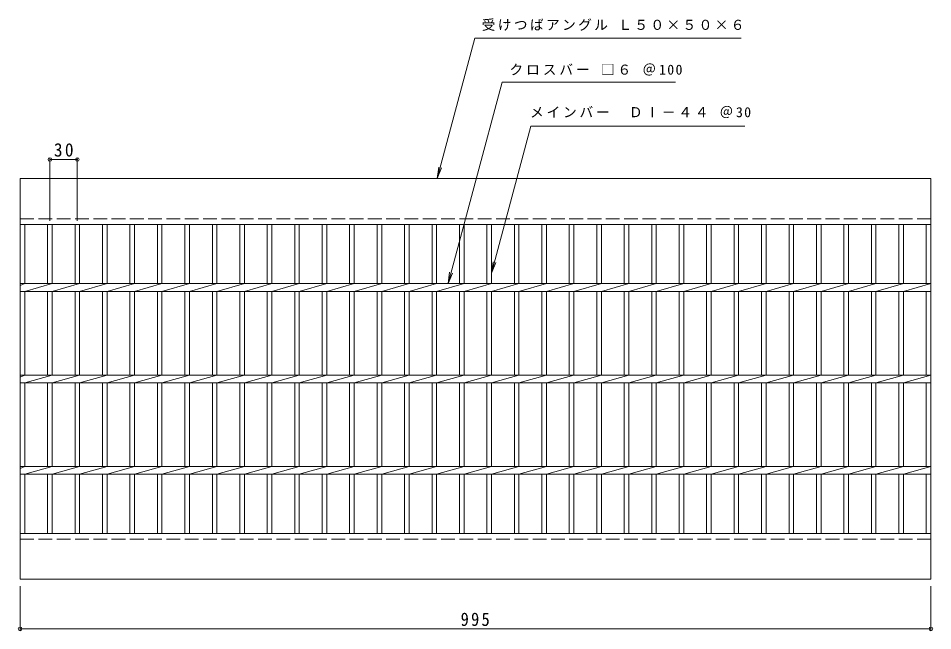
# Model space of a CAD drawing. Units: millimetres, scale not verified. Extents: x -905 to 930, y -680 to 661.
# Drawn here: x -900 to 99, y -8 to 661 of the extents above; entities that cross this region are included whole.
import ezdxf

# ---------------------------------------------------------------- set-up
doc = ezdxf.new("R2010")
doc.units = ezdxf.units.MM
doc.header["$LTSCALE"] = 5
doc.header["$PDMODE"] = 32
doc.header["$PDSIZE"] = 4
doc.linetypes.add('DASHED3', pattern=[4, 3, -1])
for name, color, linetype, lineweight in [('B-1', 2, 'Continuous', 9), ('B-2', 3, 'Continuous', 9), ('B-4', 7, 'Continuous', 9)]:
    doc.layers.add(name, color=color, linetype=linetype, lineweight=lineweight)
doc.styles.add('ＭＳ ゴシック', font='')
doc.styles.get('ＭＳ ゴシック').set_extended_font_data('MS Gothic')

msp = doc.modelspace()

# ---------------------------------------------------------------- linework, layer by layer
at = {"layer": 'B-1'}
for p, q in [((-898.005, 486.045), (-898.005, 436.045)), ((-898.005, 486.045), (96.995, 486.045)), ((96.995, 436.045), (96.995, 486.045)), ((-898.005, 436.044), (96.995, 436.044)), ((-898.005, 98.045), (96.995, 98.045)), ((-898.005, 98.045), (-898.005, 48.045)), ((96.995, 98.045), (96.995, 48.045)), ((-898.005, 48.045), (96.995, 48.045))]:
    msp.add_line(p, q, dxfattribs=at)
at = {"layer": 'B-1', "linetype": 'DASHED3'}
for p, q in [((-898.005, 442.044), (96.995, 442.044)), ((-898.005, 92.045), (96.995, 92.045))]:
    msp.add_line(p, q, dxfattribs=at)
at = {"layer": 'B-2'}
for p, q in [((-898.005, 98.045), (-898.005, 436.045)), ((-893.005, 371.284), (-893.005, 436.045)), ((-868.004, 436.045), (-868.004, 371.284)), ((-863.005, 436.045), (-863.005, 371.284)), ((-838.005, 436.045), (-838.005, 371.284)), ((-833.004, 436.045), (-833.004, 371.284)), ((-808.005, 436.045), (-808.005, 371.284)), ((-803.005, 436.045), (-803.005, 371.284)), ((-778.004, 436.045), (-778.004, 371.284)), ((-773.005, 436.045), (-773.005, 371.284)), ((-748.005, 436.045), (-748.005, 371.284)), ((-743.004, 436.045), (-743.004, 371.284)), ((-718.004, 436.045), (-718.004, 371.284)), ((-713.005, 436.045), (-713.005, 371.284)), ((-688.004, 436.045), (-688.004, 371.284)), ((-683.005, 436.045), (-683.005, 371.284)), ((-658.005, 436.045), (-658.005, 371.284)), ((-653.005, 436.045), (-653.005, 371.284)), ((-628.005, 436.045), (-628.005, 371.284)), ((-623.005, 436.045), (-623.005, 371.284)), ((-598.005, 436.045), (-598.005, 371.284)), ((-593.005, 436.045), (-593.005, 371.284)), ((-568.005, 436.045), (-568.005, 371.284)), ((-563.005, 436.045), (-563.005, 371.284)), ((-538.005, 436.045), (-538.005, 371.284)), ((-533.005, 436.045), (-533.005, 371.284)), ((-508.005, 436.045), (-508.005, 371.284)), ((-503.005, 436.045), (-503.005, 371.284)), ((-478.004, 436.045), (-478.004, 371.284)), ((-473.005, 436.045), (-473.005, 371.284)), ((-448.004, 436.045), (-448.004, 371.284)), ((-443.005, 436.045), (-443.005, 371.284)), ((-418.005, 436.045), (-418.005, 371.284)), ((-413.005, 436.045), (-413.005, 371.284)), ((-388.005, 436.045), (-388.005, 371.284)), ((-383.005, 436.045), (-383.005, 371.284)), ((-358.004, 436.045), (-358.004, 371.284)), ((-353.005, 436.045), (-353.005, 371.284)), ((-328.005, 436.045), (-328.005, 371.284)), ((-323.004, 436.045), (-323.004, 371.284)), ((-298.005, 436.045), (-298.005, 371.284)), ((-293.005, 436.045), (-293.005, 371.284)), ((-268.005, 436.045), (-268.005, 371.284)), ((-263.005, 436.045), (-263.005, 371.284)), ((-238.005, 436.045), (-238.005, 371.284)), ((-233.006, 436.045), (-233.006, 371.284)), ((-208.006, 436.045), (-208.006, 371.284)), ((-203.006, 436.045), (-203.006, 371.284)), ((-178.006, 436.045), (-178.006, 371.284)), ((-173.006, 436.045), (-173.006, 371.284)), ((-148.007, 436.045), (-148.007, 371.284)), ((-143.007, 436.045), (-143.007, 371.284)), ((-118.007, 436.045), (-118.007, 371.284)), ((-113.007, 436.045), (-113.007, 371.284)), ((-88.007, 436.045), (-88.007, 371.284)), ((-83.008, 436.045), (-83.008, 371.284)), ((-58.008, 436.045), (-58.008, 371.284)), ((-53.008, 436.045), (-53.008, 371.284)), ((-28.008, 436.045), (-28.008, 371.284)), ((-23.008, 436.045), (-23.008, 371.284)), ((1.991, 436.045), (1.991, 371.284)), ((6.991, 436.045), (6.991, 371.284)), ((31.991, 436.045), (31.991, 371.284)), ((36.991, 436.045), (36.991, 371.284)), ((61.991, 436.045), (61.991, 371.284)), ((66.99, 436.045), (66.99, 371.284)), ((91.99, 436.045), (91.99, 371.284)), ((91.995, 371.284), (91.995, 436.045)), ((96.99, 436.045), (96.99, 371.284)), ((96.995, 98.045), (96.995, 436.045)), ((-893.005, 371.284), (-898.005, 369.045)), ((-898.005, 371.284), (96.995, 371.284)), ((-863.005, 371.284), (-893.005, 362.805)), ((-833.004, 371.284), (-863.005, 362.805)), ((-803.005, 371.284), (-833.004, 362.805)), ((-773.005, 371.284), (-803.005, 362.805)), ((-743.004, 371.284), (-773.005, 362.805)), ((-713.005, 371.284), (-743.004, 362.805)), ((-683.005, 371.284), (-713.005, 362.805)), ((-653.005, 371.284), (-683.005, 362.805)), ((-623.005, 371.284), (-653.005, 362.805)), ((-593.005, 371.284), (-623.005, 362.805)), ((-563.005, 371.284), (-593.005, 362.805)), ((-533.005, 371.284), (-563.005, 362.805)), ((-503.005, 371.284), (-533.005, 362.805)), ((-473.005, 371.284), (-503.005, 362.805)), ((-443.005, 371.284), (-473.005, 362.805)), ((-413.005, 371.284), (-443.005, 362.805)), ((-383.005, 371.284), (-413.005, 362.805)), ((-353.005, 371.284), (-383.005, 362.805)), ((-323.004, 371.284), (-353.005, 362.805)), ((-293.005, 371.284), (-323.004, 362.805)), ((-263.005, 371.284), (-293.005, 362.805)), ((-233.006, 371.284), (-263.005, 362.805)), ((-203.006, 371.284), (-233.006, 362.805)), ((-173.006, 371.284), (-203.006, 362.805)), ((-143.007, 371.284), (-173.006, 362.805)), ((-113.007, 371.284), (-143.007, 362.805)), ((-83.008, 371.284), (-113.007, 362.805)), ((-53.008, 371.284), (-83.008, 362.805)), ((-23.008, 371.284), (-53.008, 362.805)), ((6.991, 371.284), (-23.008, 362.805)), ((36.991, 371.284), (6.991, 362.805)), ((66.99, 371.284), (36.991, 362.805)), ((96.99, 371.284), (66.99, 362.805)), ((-898.005, 362.805), (96.995, 362.805)), ((-893.005, 271.284), (-893.005, 362.805)), ((-868.004, 362.805), (-868.004, 271.284)), ((-863.005, 362.805), (-863.005, 271.284)), ((-838.005, 362.805), (-838.005, 271.284)), ((-833.004, 362.805), (-833.004, 271.284)), ((-808.005, 362.805), (-808.005, 271.284)), ((-803.005, 362.805), (-803.005, 271.284)), ((-778.004, 362.805), (-778.004, 271.284)), ((-773.005, 362.805), (-773.005, 271.284)), ((-748.005, 362.805), (-748.005, 271.284)), ((-743.004, 362.805), (-743.004, 271.284)), ((-718.004, 362.805), (-718.004, 271.284)), ((-713.005, 362.805), (-713.005, 271.284)), ((-688.004, 362.805), (-688.004, 271.284)), ((-683.005, 362.805), (-683.005, 271.284)), ((-658.005, 362.805), (-658.005, 271.284)), ((-653.005, 362.805), (-653.005, 271.284)), ((-628.005, 362.805), (-628.005, 271.284)), ((-623.005, 362.805), (-623.005, 271.284)), ((-598.005, 362.805), (-598.005, 271.284)), ((-593.005, 362.805), (-593.005, 271.284)), ((-568.005, 362.805), (-568.005, 271.284)), ((-563.005, 362.805), (-563.005, 271.284)), ((-538.005, 362.805), (-538.005, 271.284)), ((-533.005, 362.805), (-533.005, 271.284)), ((-508.005, 362.805), (-508.005, 271.284)), ((-503.005, 362.805), (-503.005, 271.284)), ((-478.004, 362.805), (-478.004, 271.284)), ((-473.005, 362.805), (-473.005, 271.284)), ((-448.004, 362.805), (-448.004, 271.284)), ((-443.005, 362.805), (-443.005, 271.284)), ((-418.005, 362.805), (-418.005, 271.284)), ((-413.005, 362.805), (-413.005, 271.284)), ((-388.005, 362.805), (-388.005, 271.284)), ((-383.005, 362.805), (-383.005, 271.284)), ((-358.004, 362.805), (-358.004, 271.284)), ((-353.005, 362.805), (-353.005, 271.284)), ((-328.005, 362.805), (-328.005, 271.284)), ((-323.004, 362.805), (-323.004, 271.284)), ((-298.005, 362.805), (-298.005, 271.284)), ((-293.005, 362.805), (-293.005, 271.284)), ((-268.005, 362.805), (-268.005, 271.284)), ((-263.005, 362.805), (-263.005, 271.284)), ((-238.005, 362.805), (-238.005, 271.284)), ((-233.006, 362.805), (-233.006, 271.284)), ((-208.006, 362.805), (-208.006, 271.284)), ((-203.006, 362.805), (-203.006, 271.284)), ((-178.006, 362.805), (-178.006, 271.284)), ((-173.006, 362.805), (-173.006, 271.284)), ((-148.007, 362.805), (-148.007, 271.284)), ((-143.007, 362.805), (-143.007, 271.284)), ((-118.007, 362.805), (-118.007, 271.284)), ((-113.007, 362.805), (-113.007, 271.284)), ((-88.007, 362.805), (-88.007, 271.284)), ((-83.008, 362.805), (-83.008, 271.284)), ((-58.008, 362.805), (-58.008, 271.284)), ((-53.008, 362.805), (-53.008, 271.284)), ((-28.008, 362.805), (-28.008, 271.284)), ((-23.008, 362.805), (-23.008, 271.284)), ((1.991, 362.805), (1.991, 271.284)), ((6.991, 362.805), (6.991, 271.284)), ((31.991, 362.805), (31.991, 271.284)), ((36.991, 362.805), (36.991, 271.284)), ((61.991, 362.805), (61.991, 271.284)), ((66.99, 362.805), (66.99, 271.284)), ((91.99, 362.805), (91.99, 271.284)), ((91.995, 271.284), (91.995, 362.805)), ((96.99, 362.805), (96.99, 98.045)), ((-893.005, 271.284), (-898.005, 269.045)), ((-898.005, 271.284), (96.995, 271.284)), ((-863.005, 271.284), (-893.005, 262.805)), ((-833.004, 271.284), (-863.005, 262.805)), ((-803.005, 271.284), (-833.004, 262.805)), ((-773.005, 271.284), (-803.005, 262.805)), ((-743.004, 271.284), (-773.005, 262.805)), ((-713.005, 271.284), (-743.004, 262.805)), ((-683.005, 271.284), (-713.005, 262.805)), ((-653.005, 271.284), (-683.005, 262.805)), ((-623.005, 271.284), (-653.005, 262.805)), ((-593.005, 271.284), (-623.005, 262.805)), ((-563.005, 271.284), (-593.005, 262.805)), ((-533.005, 271.284), (-563.005, 262.805)), ((-503.005, 271.284), (-533.005, 262.805)), ((-473.005, 271.284), (-503.005, 262.805)), ((-443.005, 271.284), (-473.005, 262.805)), ((-413.005, 271.284), (-443.005, 262.805)), ((-383.005, 271.284), (-413.005, 262.805)), ((-353.005, 271.284), (-383.005, 262.805)), ((-323.004, 271.284), (-353.005, 262.805)), ((-293.005, 271.284), (-323.004, 262.805)), ((-263.005, 271.284), (-293.005, 262.805)), ((-233.006, 271.284), (-263.005, 262.805)), ((-203.006, 271.284), (-233.006, 262.805)), ((-173.006, 271.284), (-203.006, 262.805)), ((-143.007, 271.284), (-173.006, 262.805)), ((-113.007, 271.284), (-143.007, 262.805)), ((-83.008, 271.284), (-113.007, 262.805)), ((-53.008, 271.284), (-83.008, 262.805)), ((-23.008, 271.284), (-53.008, 262.805)), ((6.991, 271.284), (-23.008, 262.805)), ((36.991, 271.284), (6.991, 262.805)), ((66.99, 271.284), (36.991, 262.805)), ((96.99, 271.284), (66.99, 262.805)), ((-898.005, 262.805), (96.995, 262.805)), ((-893.005, 171.284), (-893.005, 262.805)), ((-868.004, 262.805), (-868.004, 171.284)), ((-863.005, 262.805), (-863.005, 171.284)), ((-838.005, 262.805), (-838.005, 171.284)), ((-833.004, 262.805), (-833.004, 171.284)), ((-808.005, 262.805), (-808.005, 171.284)), ((-803.005, 262.805), (-803.005, 171.284)), ((-778.004, 262.805), (-778.004, 171.284)), ((-773.005, 262.805), (-773.005, 171.284)), ((-748.005, 262.805), (-748.005, 171.284)), ((-743.004, 262.805), (-743.004, 171.284)), ((-718.004, 262.805), (-718.004, 171.284)), ((-713.005, 262.805), (-713.005, 171.284)), ((-688.004, 262.805), (-688.004, 171.284)), ((-683.005, 262.805), (-683.005, 171.284)), ((-658.005, 262.805), (-658.005, 171.284)), ((-653.005, 262.805), (-653.005, 171.284)), ((-628.005, 262.805), (-628.005, 171.284)), ((-623.005, 262.805), (-623.005, 171.284)), ((-598.005, 262.805), (-598.005, 171.284)), ((-593.005, 262.805), (-593.005, 171.284)), ((-568.005, 262.805), (-568.005, 171.284)), ((-563.005, 262.805), (-563.005, 171.284)), ((-538.005, 262.805), (-538.005, 171.284)), ((-533.005, 262.805), (-533.005, 171.284)), ((-508.005, 262.805), (-508.005, 171.284)), ((-503.005, 262.805), (-503.005, 171.284)), ((-478.004, 262.805), (-478.004, 171.284)), ((-473.005, 262.805), (-473.005, 171.284)), ((-448.004, 262.805), (-448.004, 171.284)), ((-443.005, 262.805), (-443.005, 171.284)), ((-418.005, 262.805), (-418.005, 171.284)), ((-413.005, 262.805), (-413.005, 171.284)), ((-388.005, 262.805), (-388.005, 171.284)), ((-383.005, 262.805), (-383.005, 171.284)), ((-358.004, 262.805), (-358.004, 171.284)), ((-353.005, 262.805), (-353.005, 171.284)), ((-328.005, 262.805), (-328.005, 171.284)), ((-323.004, 262.805), (-323.004, 171.284)), ((-298.005, 262.805), (-298.005, 171.284)), ((-293.005, 262.805), (-293.005, 171.284)), ((-268.005, 262.805), (-268.005, 171.284)), ((-263.005, 262.805), (-263.005, 171.284)), ((-238.005, 262.805), (-238.005, 171.284)), ((-233.006, 262.805), (-233.006, 171.284)), ((-208.006, 262.805), (-208.006, 171.284)), ((-203.006, 262.805), (-203.006, 171.284)), ((-178.006, 262.805), (-178.006, 171.284)), ((-173.006, 262.805), (-173.006, 171.284)), ((-148.007, 262.805), (-148.007, 171.284)), ((-143.007, 262.805), (-143.007, 171.284)), ((-118.007, 262.805), (-118.007, 171.284)), ((-113.007, 262.805), (-113.007, 171.284)), ((-88.007, 262.805), (-88.007, 171.284)), ((-83.008, 262.805), (-83.008, 171.284)), ((-58.008, 262.805), (-58.008, 171.284)), ((-53.008, 262.805), (-53.008, 171.284)), ((-28.008, 262.805), (-28.008, 171.284)), ((-23.008, 262.805), (-23.008, 171.284)), ((1.991, 262.805), (1.991, 171.284)), ((6.991, 262.805), (6.991, 171.284)), ((31.991, 262.805), (31.991, 171.284)), ((36.991, 262.805), (36.991, 171.284)), ((61.991, 262.805), (61.991, 171.284)), ((66.99, 262.805), (66.99, 171.284)), ((91.99, 262.805), (91.99, 171.284)), ((91.995, 171.284), (91.995, 262.805)), ((-893.005, 171.284), (-898.005, 169.045)), ((-898.005, 171.284), (96.995, 171.284)), ((-863.005, 171.284), (-893.005, 162.805)), ((-833.004, 171.284), (-863.005, 162.805)), ((-803.005, 171.284), (-833.004, 162.805)), ((-773.005, 171.284), (-803.005, 162.805)), ((-743.004, 171.284), (-773.005, 162.805)), ((-713.005, 171.284), (-743.004, 162.805)), ((-683.005, 171.284), (-713.005, 162.805)), ((-653.005, 171.284), (-683.005, 162.805)), ((-623.005, 171.284), (-653.005, 162.805)), ((-593.005, 171.284), (-623.005, 162.805)), ((-563.005, 171.284), (-593.005, 162.805)), ((-533.005, 171.284), (-563.005, 162.805)), ((-503.005, 171.284), (-533.005, 162.805)), ((-473.005, 171.284), (-503.005, 162.805)), ((-443.005, 171.284), (-473.005, 162.805)), ((-413.005, 171.284), (-443.005, 162.805)), ((-383.005, 171.284), (-413.005, 162.805)), ((-353.005, 171.284), (-383.005, 162.805)), ((-323.004, 171.284), (-353.005, 162.805)), ((-293.005, 171.284), (-323.004, 162.805)), ((-263.005, 171.284), (-293.005, 162.805)), ((-233.006, 171.284), (-263.005, 162.805)), ((-203.006, 171.284), (-233.006, 162.805)), ((-173.006, 171.284), (-203.006, 162.805)), ((-143.007, 171.284), (-173.006, 162.805)), ((-113.007, 171.284), (-143.007, 162.805)), ((-83.008, 171.284), (-113.007, 162.805)), ((-53.008, 171.284), (-83.008, 162.805)), ((-23.008, 171.284), (-53.008, 162.805)), ((6.991, 171.284), (-23.008, 162.805)), ((36.991, 171.284), (6.991, 162.805)), ((66.99, 171.284), (36.991, 162.805)), ((96.99, 171.284), (66.99, 162.805)), ((-898.005, 162.805), (96.995, 162.805)), ((-893.005, 98.045), (-893.005, 162.805)), ((-868.004, 162.805), (-868.004, 98.045)), ((-863.005, 162.805), (-863.005, 98.045)), ((-838.005, 162.805), (-838.005, 98.045)), ((-833.004, 162.805), (-833.004, 98.045)), ((-808.005, 162.805), (-808.005, 98.045)), ((-803.005, 162.805), (-803.005, 98.045)), ((-778.004, 162.805), (-778.004, 98.045)), ((-773.005, 162.805), (-773.005, 98.045)), ((-748.005, 162.805), (-748.005, 98.045)), ((-743.004, 162.805), (-743.004, 98.045)), ((-718.004, 162.805), (-718.004, 98.045)), ((-713.005, 162.805), (-713.005, 98.045)), ((-688.004, 162.805), (-688.004, 98.045)), ((-683.005, 162.805), (-683.005, 98.045)), ((-658.005, 162.805), (-658.005, 98.045)), ((-653.005, 162.805), (-653.005, 98.045)), ((-628.005, 162.805), (-628.005, 98.045)), ((-623.005, 162.805), (-623.005, 98.045)), ((-598.005, 162.805), (-598.005, 98.045)), ((-593.005, 162.805), (-593.005, 98.045)), ((-568.005, 162.805), (-568.005, 98.045)), ((-563.005, 162.805), (-563.005, 98.045)), ((-538.005, 162.805), (-538.005, 98.045)), ((-533.005, 162.805), (-533.005, 98.045)), ((-508.005, 162.805), (-508.005, 98.045)), ((-503.005, 162.805), (-503.005, 98.045)), ((-478.004, 162.805), (-478.004, 98.045)), ((-473.005, 162.805), (-473.005, 98.045)), ((-448.004, 162.805), (-448.004, 98.045)), ((-443.005, 162.805), (-443.005, 98.045)), ((-418.005, 162.805), (-418.005, 98.045)), ((-413.005, 162.805), (-413.005, 98.045)), ((-388.005, 162.805), (-388.005, 98.045)), ((-383.005, 162.805), (-383.005, 98.045)), ((-358.004, 162.805), (-358.004, 98.045)), ((-353.005, 162.805), (-353.005, 98.045)), ((-328.005, 162.805), (-328.005, 98.045)), ((-323.004, 162.805), (-323.004, 98.045)), ((-298.005, 162.805), (-298.005, 98.045)), ((-293.005, 162.805), (-293.005, 98.045)), ((-268.005, 162.805), (-268.005, 98.045)), ((-263.005, 162.805), (-263.005, 98.045)), ((-238.005, 162.805), (-238.005, 98.045)), ((-233.006, 162.805), (-233.006, 98.045)), ((-208.006, 162.805), (-208.006, 98.045)), ((-203.006, 162.805), (-203.006, 98.045)), ((-178.006, 162.805), (-178.006, 98.045)), ((-173.006, 162.805), (-173.006, 98.045)), ((-148.007, 162.805), (-148.007, 98.045)), ((-143.007, 162.805), (-143.007, 98.045)), ((-118.007, 162.805), (-118.007, 98.045)), ((-113.007, 162.805), (-113.007, 98.045)), ((-88.007, 162.805), (-88.007, 98.045)), ((-83.008, 162.805), (-83.008, 98.045)), ((-58.008, 162.805), (-58.008, 98.045)), ((-53.008, 162.805), (-53.008, 98.045)), ((-28.008, 162.805), (-28.008, 98.045)), ((-23.008, 162.805), (-23.008, 98.045)), ((1.991, 162.805), (1.991, 98.045)), ((6.991, 162.805), (6.991, 98.045)), ((31.991, 162.805), (31.991, 98.045)), ((36.991, 162.805), (36.991, 98.045)), ((61.991, 162.805), (61.991, 98.045)), ((66.99, 162.805), (66.99, 98.045)), ((91.99, 162.805), (91.99, 98.045)), ((91.995, 98.045), (91.995, 162.805))]:
    msp.add_line(p, q, dxfattribs=at)
at = {"layer": 'B-4'}
for p, q in [((-383.005, 382.771), (-339.94, 543.492)), ((-106.269, 543.492), (-339.94, 543.492)), ((-865.505, 439.74), (-865.505, 508.463)), ((-865.505, 506.963), (-835.505, 506.963)), ((-835.505, 439.74), (-835.505, 508.463)), ((-442.292, 486.174), (-440.66, 498.567)), ((-442.292, 486.174), (-437.508, 497.723)), ((-383.005, 382.771), (-381.373, 395.164)), ((-383.005, 382.771), (-378.221, 394.319)), ((-430.535, 371.284), (-428.903, 383.678)), ((-430.535, 371.284), (-425.751, 382.833)), ((-898.005, 40.545), (-898.005, -7.728)), ((96.995, 40.545), (96.995, -7.728)), ((-898.005, -6.228), (96.995, -6.228))]:
    msp.add_line(p, q, dxfattribs=at)
for points in [[(-442.292, 486.174), (-401.21, 639.492), (-110.213, 639.492)], [(-430.535, 371.284), (-371.53, 591.492), (-182.104, 591.492)]]:
    msp.add_lwpolyline(points, dxfattribs=at)
for p in [(-865.505, 506.963), (-835.505, 506.963), (-898.005, -6.228), (96.995, -6.228)]:
    msp.add_point(p, dxfattribs=at)

# ---------------------------------------------------------------- texts
at = {"layer": 'B-4', "char_height": 11, "attachment_point": 7, "style": 'ＭＳ ゴシック'}
for s, insert in [('\\T1.17;受けつばアングル\\~Ｌ５０×５０×６', (-393.713, 647.548)), ('\\T1.21;クロスバー\\~□６\\~＠100', (-363.387, 598.679)), ('\\T1.2;メインバー\\~\\~ＤⅠ－４４\\~＠30', (-340.923, 552.175))]:
    msp.add_mtext(s, dxfattribs=dict(at, insert=insert))
at = {"layer": 'B-4', "color": 2, "char_height": 14.66, "attachment_point": 7, "style": 'ＭＳ ゴシック'}
for s, insert in [('\\T1.27;\\W0.95;30', (-861.13, 509.963)), ('\\T1.27;\\W0.9;995', (-416.755, -3.228))]:
    msp.add_mtext(s, dxfattribs=dict(at, insert=insert))

doc.saveas('drawing.dxf')
